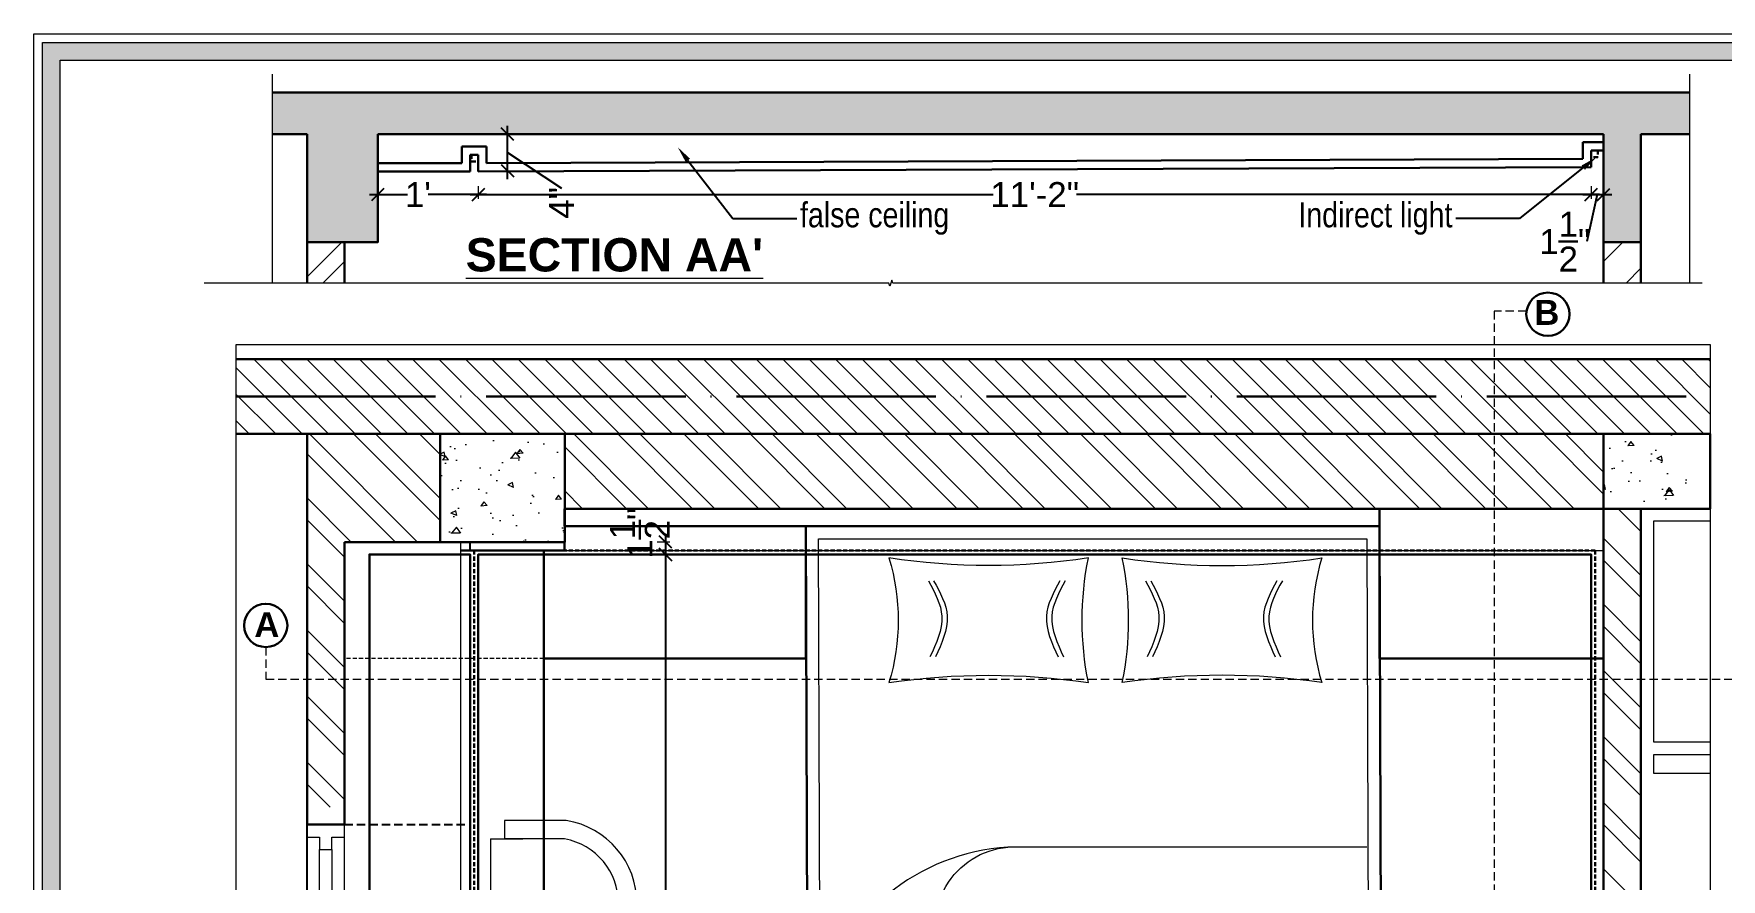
# Model space of a CAD drawing. Header units: millimetres. Extents: x 56222 to 3066687, y -650199 to -121287.
# Drawn here: x 134618.5 to 134821.6, y -183146.4 to -183044.7 of the extents above; entities that cross this region are included whole.
import ezdxf
from ezdxf import colors
from ezdxf.entities.mleader import LeaderData, LeaderLine
from ezdxf.math import Vec2, Vec3

# ---------------------------------------------------------------- set-up
doc = ezdxf.new("R2010")
doc.units = ezdxf.units.MM
doc.header["$MEASUREMENT"] = 0
doc.header["$PDMODE"] = 35
for name, pattern in [('00 . GROUND FLOOR$0$DASHED', [0.75, 0.5, -0.25]), ('ACAD_ISO04W100', [30, 24, -3, 0, -3]), ('DASHEDX2', [1.5, 1, -0.5])]:
    doc.linetypes.add(name, pattern=pattern)
doc.layers.get('Defpoints').update_dxf_attribs({"color": 220})
doc.layers.add('AR HATCH-7', color=7, linetype='Continuous')
for name, color, linetype, lineweight in [('COLUMN', 1, 'Continuous', 30), ('DIM.', 250, 'Continuous', 13), ('dim05', 1, 'Continuous', 13), ('Dimension', 10, 'DASHEDX2', 20), ('ELEVATION', 250, 'Continuous', 9), ('FIRST FLOOR', 7, 'Continuous', 9), ('FIRST FLOOR ( DW_RAIL )', 7, 'Continuous', 9), ('FIRST FLOOR_( PLine )_', 251, 'Continuous', 30), ('FURNITURE', 32, 'Continuous', 9), ('FURNITURE-1', 252, 'Continuous', 13), ('GF FALSE CEILING', 6, 'Continuous', 35), ('GROUND FLOOR', 7, 'Continuous', 9), ('GROUND FLOOR  ( HATCH )', 251, 'Continuous', 9), ('SECTION ( SLAB PLine )', 104, 'Continuous', 30), ('Text', 7, 'Continuous', 15), ('wall', 7, 'Continuous', 30), ('X_PLOT', 1, 'Continuous', 9), ('XX~SLAB ( BEAM )~ ( DIM )', 7, 'Continuous', 9)]:
    doc.layers.add(name, color=color, linetype=linetype, lineweight=lineweight)
doc.layers.add('XX~SLAB ( PLINE )', color=251, linetype='Continuous', plot=False)
doc.styles.add('Arial', font='arial.ttf')
doc.styles.get("Standard").update_dxf_attribs({"font": 'arial.ttf', "height": 6})
doc.styles.add('style4', font='ARIALN.TTF')
doc.dimstyles.new('Archana', dxfattribs={"dimtxt": 3, "dimasz": 1.5, "dimexe": 0.5, "dimexo": 0.5, "dimgap": 0, "dimtad": 0, "dimzin": 0, "dimdsep": 46, "dimlunit": 4, "dimtxsty": 'Arial', "dimblk": 'OBLIQUE', "dimcen": 0, "dimdle": 1, "dimclrd": 1, "dimclre": 1, "dimclrt": 5, "dimadec": 0, "dimazin": 0, "dimtfac": 1, "dimtofl": 0, "dimtmove": 1, "dimatfit": 3, "dimfxl": 1, "dimfxlon": 1, "dimtolj": 1, "dimtzin": 0, "dimlwd": 25, "dimlwe": -1, "dimarcsym": 0})
pattern_1 = [(135, (-48430.0707, -317320.819), (-3.97747564, -3.97747564), []), (135, (-48430.0707, -317318.167), (-3.97747564, -3.97747564), [])]

# ---------------------------------------------------------------- blocks, each defined once
blk = doc.blocks.new('KIDS')
at = {"layer": 'FURNITURE', "color": 9, "lineweight": 5, "true_color": 0xc7c8ca}
for p, q in [((134669.9, -183424.79), (134669.9, -183300.79)), ((134682.4, -183301.79), (134807.4, -183301.79)), ((134679.9, -183424.79), (134681.4, -183428.79)), ((134681.4, -183424.79), (134679.9, -183428.79)), ((134682.4, -183423.79), (134807.4, -183423.79))]:
    blk.add_line(p, q, dxfattribs=at)
at = {"layer": 'FURNITURE', "color": 9, "lineweight": 30, "true_color": 0xc7c8ca}
for p, q in [((134682.4, -183300.79), (134682.4, -183301.79)), ((134669.9, -183301.79), (134682.4, -183301.79)), ((134679.9, -183423.79), (134679.9, -183301.79)), ((134691.41, -183427.92), (134691.41, -183419.92)), ((134691.41, -183419.92), (134745.41, -183419.92)), ((134745.41, -183419.92), (134745.41, -183427.79)), ((134669.9, -183423.79), (134682.4, -183423.79)), ((134681.4, -183424.79), (134679.9, -183424.79)), ((134681.4, -183424.79), (134681.4, -183428.79)), ((134682.4, -183423.79), (134682.4, -183428.79)), ((134808.9, -183427.79), (134682.4, -183427.79)), ((134751.4, -183428.79), (134751.4, -183427.79)), ((134751.4, -183428.79), (134779.4, -183428.79))]:
    blk.add_line(p, q, dxfattribs=at)
at = {"layer": 'FURNITURE', "color": 9, "linetype": '00 . GROUND FLOOR$0$DASHED', "lineweight": 5, "true_color": 0xc7c8ca}
blk.add_line((134679.9, -183314.79), (134655.9, -183314.79), dxfattribs=at)
at = {"layer": 'FURNITURE', "color": 9, "true_color": 0xc7c8ca}
for p, q in [((134673.48, -183336.52, -0.04), (134677.38, -183336.52, -0.04)), ((134673.48, -183336.52, -0.04), (134673.48, -183352.07, -0.04)), ((134673.48, -183374.76, -0.04), (134677.38, -183374.76, -0.04)), ((134673.48, -183374.76, -0.04), (134673.48, -183390.31, -0.04))]:
    blk.add_line(p, q, dxfattribs=at)
at = {"layer": 'FURNITURE'}
blk.add_line((134677.38, -183352.07, -0.04), (134673.48, -183352.07, -0.04), dxfattribs=at)
at = {"layer": 'FURNITURE', "color": 9, "lineweight": 30, "true_color": 0xc7c8ca}
for points in [[(134682.4, -183296.79), (134780.43, -183296.79), (134780.43, -183298.89), (134682.4, -183298.89)], [(134780.43, -183296.79), (134780.43, -183314.79), (134807.4, -183314.79), (134807.4, -183296.79)]]:
    blk.add_lwpolyline(points, close=True, dxfattribs=at)
blk.add_lwpolyline([(134679.9, -183301.79), (134679.9, -183314.79), (134711.43, -183314.79), (134711.43, -183298.89), (134682.4, -183298.89)], dxfattribs=at)
blk.add_lwpolyline([(134777.68, -183373.83), (134714.68, -183373.83, -0.414214), (134711.68, -183370.83), (134711.43, -183298.89), (134780.43, -183298.89), (134780.68, -183370.83, -0.414214)], format="xyb", close=True, dxfattribs=at)
at = {"layer": 'FURNITURE', "color": 9, "linetype": 'DASHEDX2', "lineweight": 25, "true_color": 0xc7c8ca}
for points in [[(134655.9, -183334.79), (134671.01, -183334.79), (134671.01, -183300.79), (134655.9, -183300.79)], [(134655.9, -183393.79), (134671.01, -183393.79), (134671.01, -183424.79), (134655.9, -183424.79)]]:
    blk.add_lwpolyline(points, close=True, dxfattribs=at)
at = {"layer": 'FURNITURE', "color": 9, "true_color": 0xc7c8ca}
for points in [[(134777.68, -183372.33), (134714.68, -183372.33, -0.414214), (134713.18, -183370.83), (134712.93, -183300.39), (134778.93, -183300.39), (134779.18, -183370.83, -0.414214)], [(134727.94, -183351.04, -0.527965), (134735.73, -183337.52, 0.323475), (134712.93, -183356.16, -0.508743), (134727.94, -183351.04)]]:
    blk.add_lwpolyline(points, format="xyb", close=True, dxfattribs=at)
at = {"layer": 'FURNITURE', "color": 9, "true_color": 0xc7c8ca, "elevation": -0.01}
for points in [[(134745.42, -183317.71, -0.100586), (134745.42, -183302.71, -0.075726), (134721.42, -183302.71, -0.148967), (134721.42, -183317.71, -0.074116)], [(134749.5, -183317.71, 0.100586), (134749.5, -183302.71, 0.075726), (134773.5, -183302.71, 0.148967), (134773.5, -183317.71, 0.074116)]]:
    blk.add_lwpolyline(points, format="xyb", close=True, dxfattribs=at)
at = {"layer": 'FURNITURE', "color": 9, "true_color": 0xc7c8ca, "elevation": -0.04, "flags": 128}
for points in [[(134675.16, -183352.07), (134675.16, -183354.29), (134682.54, -183354.29, 0.853613), (134682.59, -183334.29), (134675.16, -183334.29), (134675.16, -183336.51)], [(134677.38, -183352.07), (134675.16, -183352.07), (134682.36, -183352.07, 0.835758), (134682.4, -183336.51), (134677.38, -183336.51), (134675.16, -183336.51)], [(134675.16, -183390.3), (134675.16, -183392.52), (134682.54, -183392.52, 0.853613), (134682.59, -183372.52), (134675.16, -183372.52), (134675.16, -183374.75)], [(134677.38, -183390.3), (134675.16, -183390.3), (134682.36, -183390.3, 0.835758), (134682.4, -183374.75), (134677.38, -183374.75), (134675.16, -183374.75)]]:
    blk.add_lwpolyline(points, format="xyb", dxfattribs=at)
at = {"layer": 'FURNITURE', "color": 9, "true_color": 0xc7c8ca}
for points in [[(134726.16, -183305.45, -0.01), (134726.93, -183306.86, -0.01), (134728.56, -183309.86, -0.01), (134727.12, -183312.98, -0.01), (134726.36, -183314.62, -0.01)], [(134726.8, -183305.45, -0.01), (134727.58, -183306.86, -0.01), (134729.21, -183309.86, -0.01), (134727.77, -183312.98, -0.01), (134727.01, -183314.62, -0.01)], [(134742, -183305.45, -0.01), (134741.22, -183306.86, -0.01), (134739.59, -183309.86, -0.01), (134741.03, -183312.98, -0.01), (134741.79, -183314.62, -0.01)], [(134742.64, -183305.45, -0.01), (134741.87, -183306.86, -0.01), (134740.24, -183309.86, -0.01), (134741.68, -183312.98, -0.01), (134742.44, -183314.62, -0.01)], [(134752.28, -183305.45, -0.01), (134753.05, -183306.86, -0.01), (134754.68, -183309.86, -0.01), (134753.24, -183312.98, -0.01), (134752.48, -183314.62, -0.01)], [(134752.92, -183305.45, -0.01), (134753.69, -183306.86, -0.01), (134755.32, -183309.86, -0.01), (134753.88, -183312.98, -0.01), (134753.13, -183314.62, -0.01)], [(134768.11, -183305.45, -0.01), (134767.34, -183306.86, -0.01), (134765.71, -183309.86, -0.01), (134767.15, -183312.98, -0.01), (134767.91, -183314.62, -0.01)], [(134768.76, -183305.45, -0.01), (134767.99, -183306.86, -0.01), (134766.35, -183309.86, -0.01), (134767.8, -183312.98, -0.01), (134768.55, -183314.62, -0.01)]]:
    blk.add_open_spline(points, degree=3, knots=[0, 0, 0, 0, 4.577917, 9.671137, 9.671137, 9.671137, 9.671137], dxfattribs=at)
blk = doc.blocks.new('_Oblique')
at = {"layer": 'wall', "color": 0, "lineweight": -2}
blk.add_line((-0.5, -0.5), (0.5, 0.5), dxfattribs=at)
blk = doc.blocks.new('*D621')
at = {"layer": 'Defpoints', "color": 0, "lineweight": 30, "transparency": 16777216}
for p in [(134690.97, -183107.32), (134689.28, -183228.31), (134694.54, -183228.31)]:
    blk.add_point(p, dxfattribs=at)
at = {"layer": 'FURNITURE', "color": 1, "transparency": 16777216}
for p, q in [((134693.54, -183107.32), (134695.04, -183107.32)), ((134693.54, -183228.31), (134695.04, -183228.31))]:
    blk.add_line(p, q, dxfattribs=at)
at = {"layer": 'FURNITURE', "color": 1, "lineweight": 25, "transparency": 16777216}
for p, q in [((134694.54, -183106.32), (134694.54, -183162.8)), ((134694.54, -183229.31), (134694.54, -183172.83))]:
    blk.add_line(p, q, dxfattribs=at)
at = {"layer": 'FURNITURE', "color": 1, "lineweight": 25, "transparency": 16777216, "xscale": 1.5, "yscale": 1.5, "zscale": 1.5}
for p, rotation in [((134694.54, -183107.32), 90), ((134694.54, -183228.31), 270)]:
    blk.add_blockref('_Oblique', p, dxfattribs=dict(at, rotation=rotation))
at = {"layer": 'FURNITURE', "color": 5, "lineweight": 30, "transparency": 16777216, "insert": (134694.54, -183167.81), "char_height": 3, "attachment_point": 5, "rotation": 90, "style": 'Arial'}
blk.add_mtext('\\A1;10\'-1"', dxfattribs=at)
blk = doc.blocks.new('*D624')
at = {"layer": 'Defpoints', "color": 0, "lineweight": 30, "transparency": 16777216}
for p in [(134675.52, -183056.74), (134675.52, -183056.74), (134675.52, -183061.14)]:
    blk.add_point(p, dxfattribs=at)
at = {"layer": 'FURNITURE', "color": 1, "lineweight": 25, "transparency": 16777216}
for p, q in [((134675.52, -183062.14), (134675.52, -183055.74)), ((134675.52, -183058.94), (134682.03, -183063.22))]:
    blk.add_line(p, q, dxfattribs=at)
at = {"layer": 'FURNITURE', "color": 1, "transparency": 16777216}
for p, q in [((134675.52, -183056.74), (134676.02, -183056.74)), ((134675.52, -183061.14), (134676.02, -183061.14))]:
    blk.add_line(p, q, dxfattribs=at)
at = {"layer": 'FURNITURE', "color": 1, "lineweight": 25, "transparency": 16777216, "xscale": 1.5, "yscale": 1.5, "zscale": 1.5}
for p, rotation in [((134675.52, -183056.74), 90), ((134675.52, -183061.14), 270)]:
    blk.add_blockref('_Oblique', p, dxfattribs=dict(at, rotation=rotation))
at = {"layer": 'FURNITURE', "color": 5, "lineweight": 30, "transparency": 16777216, "insert": (134682.03, -183065.01), "char_height": 3, "attachment_point": 5, "rotation": 90, "style": 'Arial'}
blk.add_mtext('\\A1;4"', dxfattribs=at)
blk = doc.blocks.new('*D625')
at = {"layer": 'Defpoints', "color": 0, "lineweight": 30, "transparency": 16777216}
for p in [(134672.01, -183061.2), (134659.9, -183064.01), (134659.9, -183069.74)]:
    blk.add_point(p, dxfattribs=at)
at = {"layer": 'GROUND FLOOR', "color": 1, "transparency": 16777216}
for p, q in [((134659.9, -183065.01), (134659.9, -183063.51)), ((134672.01, -183063.01), (134672.01, -183064.51))]:
    blk.add_line(p, q, dxfattribs=at)
at = {"layer": 'GROUND FLOOR', "color": 1, "lineweight": 25, "transparency": 16777216}
for p, q in [((134658.9, -183064.01), (134663.5, -183064.01)), ((134673.01, -183064.01), (134665.98, -183064.01))]:
    blk.add_line(p, q, dxfattribs=at)
at = {"layer": 'GROUND FLOOR', "color": 1, "lineweight": 25, "transparency": 16777216, "xscale": 1.5, "yscale": 1.5, "zscale": 1.5, "rotation": 180}
blk.add_blockref('_Oblique', (134659.9, -183064.01), dxfattribs=at)
at = {"layer": 'GROUND FLOOR', "color": 1, "lineweight": 25, "transparency": 16777216, "xscale": 1.5, "yscale": 1.5, "zscale": 1.5}
blk.add_blockref('_Oblique', (134672.01, -183064.01), dxfattribs=at)
at = {"layer": 'GROUND FLOOR', "color": 5, "lineweight": 30, "transparency": 16777216, "insert": (134664.74, -183064.01), "char_height": 3, "attachment_point": 5, "style": 'Arial'}
blk.add_mtext("\\A1;1'", dxfattribs=at)
blk = doc.blocks.new('*D626')
at = {"layer": 'Defpoints', "color": 0, "lineweight": 30, "transparency": 16777216}
for p in [(134672.01, -183061.2), (134805.9, -183060.71), (134805.9, -183064.01)]:
    blk.add_point(p, dxfattribs=at)
at = {"layer": 'GROUND FLOOR', "color": 1, "transparency": 16777216}
for p, q in [((134672.01, -183063.01), (134672.01, -183064.51)), ((134805.9, -183063.01), (134805.9, -183064.51))]:
    blk.add_line(p, q, dxfattribs=at)
at = {"layer": 'GROUND FLOOR', "color": 1, "lineweight": 25, "transparency": 16777216}
for p, q in [((134671.01, -183064.01), (134733.95, -183064.01)), ((134806.9, -183064.01), (134743.97, -183064.01))]:
    blk.add_line(p, q, dxfattribs=at)
at = {"layer": 'GROUND FLOOR', "color": 1, "lineweight": 25, "transparency": 16777216, "xscale": 1.5, "yscale": 1.5, "zscale": 1.5, "rotation": 180}
blk.add_blockref('_Oblique', (134672.01, -183064.01), dxfattribs=at)
at = {"layer": 'GROUND FLOOR', "color": 1, "lineweight": 25, "transparency": 16777216, "xscale": 1.5, "yscale": 1.5, "zscale": 1.5}
blk.add_blockref('_Oblique', (134805.9, -183064.01), dxfattribs=at)
at = {"layer": 'GROUND FLOOR', "color": 5, "lineweight": 30, "transparency": 16777216, "insert": (134738.96, -183064.01), "char_height": 3, "attachment_point": 5, "style": 'Arial'}
blk.add_mtext('\\A1;11\'-2"', dxfattribs=at)
blk = doc.blocks.new('*D627')
at = {"layer": 'Defpoints', "color": 0, "lineweight": 30, "transparency": 16777216}
for p in [(134805.9, -183060.71), (134807.4, -183060.71), (134807.4, -183064.01)]:
    blk.add_point(p, dxfattribs=at)
at = {"layer": 'GROUND FLOOR', "color": 1, "transparency": 16777216}
for p, q in [((134805.9, -183063.01), (134805.9, -183064.51)), ((134807.4, -183063.01), (134807.4, -183064.51))]:
    blk.add_line(p, q, dxfattribs=at)
at = {"layer": 'GROUND FLOOR', "color": 1, "lineweight": 25, "transparency": 16777216}
for p, q in [((134804.9, -183064.01), (134808.4, -183064.01)), ((134806.65, -183064.01), (134805.41, -183069.67))]:
    blk.add_line(p, q, dxfattribs=at)
at = {"layer": 'GROUND FLOOR', "color": 1, "lineweight": 25, "transparency": 16777216, "xscale": 1.5, "yscale": 1.5, "zscale": 1.5, "rotation": 180}
blk.add_blockref('_Oblique', (134805.9, -183064.01), dxfattribs=at)
at = {"layer": 'GROUND FLOOR', "color": 1, "lineweight": 25, "transparency": 16777216, "xscale": 1.5, "yscale": 1.5, "zscale": 1.5}
blk.add_blockref('_Oblique', (134807.4, -183064.01), dxfattribs=at)
at = {"layer": 'GROUND FLOOR', "color": 5, "lineweight": 30, "transparency": 16777216, "insert": (134802.74, -183069.67), "char_height": 3, "attachment_point": 5, "style": 'Arial'}
blk.add_mtext('\\A1;1{\\H1x;\\S1/2;}"', dxfattribs=at)
blk = doc.blocks.new('*D631')
at = {"layer": 'Defpoints', "color": 0, "lineweight": 30, "transparency": 16777216}
for p in [(134682.4, -183105.81), (134694.54, -183107.32), (134701.04, -183107.32)]:
    blk.add_point(p, dxfattribs=at)
at = {"layer": 'GROUND FLOOR', "color": 1, "transparency": 16777216}
for p, q in [((134693.54, -183105.81), (134695.04, -183105.81)), ((134695.54, -183107.32), (134694.04, -183107.32))]:
    blk.add_line(p, q, dxfattribs=at)
at = {"layer": 'GROUND FLOOR', "color": 1, "lineweight": 25, "transparency": 16777216}
blk.add_line((134694.54, -183104.81), (134694.54, -183108.32), dxfattribs=at)
at = {"layer": 'GROUND FLOOR', "color": 1, "lineweight": 25, "transparency": 16777216, "xscale": 1.5, "yscale": 1.5, "zscale": 1.5}
for p, rotation in [((134694.54, -183105.81), 90), ((134694.54, -183107.32), 270)]:
    blk.add_blockref('_Oblique', p, dxfattribs=dict(at, rotation=rotation))
at = {"layer": 'GROUND FLOOR', "color": 5, "lineweight": 30, "transparency": 16777216, "insert": (134691.45, -183104.75), "char_height": 3, "attachment_point": 5, "rotation": 90, "style": 'Arial'}
blk.add_mtext('\\A1;1{\\H1x;\\S1/2;}"', dxfattribs=at)

msp = doc.modelspace()

# ---------------------------------------------------------------- hatches: boundary and pattern name
at = {"layer": 'AR HATCH-7', "lineweight": 15, "true_color": 0x939598}
h = msp.add_hatch(dxfattribs=at)
h.set_pattern_fill('AR-CONC', color=252, angle=225)
h.set_pattern_definition([(275, (-48441.4113, -317908.246), (-5.51551999, -4.62807079), [0.75, -8.25]), (220, (-48441.411, -317908.246), (6.29992167, -4.3376815), [0.6, -6.6]), (325.4514445, (-48441.871, -317908.6314), (0.78440164, -8.96575221), [0.63740192, -7.01142112]), (271.1842, (-48439.997, -317909.66), (-8.71693388, -6.37613776), [1.125, -12.375]), (321.6356355, (-48440.724, -317910.191), (0.2790007, -13.4971167), [0.9561034, -10.5171376]), (216.184164, (-48439.997, -317909.66), (0.2790007, -13.4971167), [0.9, -9.9]), (246, (-48441.058, -317910.0135), (-7.06771572, -1.37382476), [0.75, -8.25]), (191, (-48441.058, -317910.0135), (3.40708593, -6.84808435), [0.6, -6.6]), (296.4514447, (-48441.647, -317910.128), (-3.66062975, -8.22190906), [0.6374019, -7.01142112]), (262.5, (-48441.4113, -317908.2458), (2.267931853, -2.439898176), [0, -6.52, 0, -6.7, 0, -6.625]), (232.5, (-48441.4113, -317908.2458), (0.92872942, -4.6490945), [0, -3.82, 0, -6.37, 0, -2.525]), (192.5, (-48439.8345, -317906.669), (-3.934181673, -3.615207618), [0, -2.5, 0, -7.8, 0, -10.35]), (182.5, (-48439.1274, -317905.962), (-3.41589983, -4.83159807), [0, -3.25, 0, -5.18, 0, -7.35])])
h.paths.add_polyline_path([(134647.289, -183051.739), (134647.289, -183056.739), (134651.403, -183056.739), (134651.403, -183069.739), (134659.903, -183069.739), (134659.903, -183056.739), (134807.403, -183056.739), (134807.403, -183069.739), (134811.903, -183069.739), (134811.903, -183056.739), (134817.753, -183056.739), (134817.753, -183051.739)])
at = {"layer": 'AR HATCH-7', "lineweight": 30}
h = msp.add_hatch(dxfattribs=at)
h.set_pattern_fill('AR-CONC', color=3, angle=135)
h.set_pattern_definition([(185, (37.5043, -8.2377), (-4.62807079, 5.51551999), [0.75, -8.25]), (130, (37.504, -8.238), (-4.3376815, -6.29992167), [0.6, -6.6]), (235.4514445, (37.1186, -7.778), (-8.96575221, -0.78440164), [0.63740192, -7.01142112]), (181.1842, (36.09, -9.652), (-6.37613776, 8.71693388), [1.125, -12.375]), (231.6356355, (35.559, -8.925), (-13.4971167, -0.2790007), [0.9561034, -10.5171376]), (126.184164, (36.09, -9.652), (-13.4971167, -0.2790007), [0.9, -9.9]), (156, (35.7365, -8.591), (-1.37382476, 7.06771572), [0.75, -8.25]), (101, (35.7365, -8.591), (-6.84808435, -3.40708593), [0.6, -6.6]), (206.4514447, (35.622, -8.002), (-8.22190906, 3.66062975), [0.6374019, -7.01142112]), (172.5, (37.5043, -8.2377), (-2.439898176, -2.267931853), [0, -6.52, 0, -6.7, 0, -6.625]), (142.5, (37.5043, -8.2377), (-4.6490945, -0.92872942), [0, -3.82, 0, -6.37, 0, -2.525]), (102.5, (39.0812, -9.8145), (-3.615207618, 3.934181673), [0, -2.5, 0, -7.8, 0, -10.35]), (92.5, (39.7883, -10.5216), (-4.83159807, 3.41589983), [0, -3.25, 0, -5.18, 0, -7.35])])
h.paths.add_polyline_path([(134698.908, -183067.435), (134698.094, -183067.435), (134698.094, -183068.251), (134698.908, -183068.251)])
h.paths.add_polyline_path([(134844.22, -183066.945), (134843.406, -183066.945), (134843.406, -183067.761), (134844.22, -183067.761)])
at = {"layer": 'AR HATCH-7', "lineweight": 15, "true_color": 0x939598}
h = msp.add_hatch(dxfattribs=at)
h.set_pattern_fill('ANSI32', color=252, scale=15, angle=180)
h.set_pattern_definition([(225, (-48617.968, -317908.246), (3.97747564, -3.97747564), []), (225, (-48620.62, -317908.246), (3.97747564, -3.97747564), [])])
h.paths.add_polyline_path([(134651.403, -183069.739), (134651.403, -183074.668), (134655.903, -183074.668), (134655.903, -183069.739)])
h = msp.add_hatch(dxfattribs=at)
h.set_pattern_fill('ANSI32', color=252, scale=15, angle=180)
h.set_pattern_definition([(225, (-48466.468, -317908.246), (3.97747564, -3.97747564), []), (225, (-48469.12, -317908.246), (3.97747564, -3.97747564), [])])
h.paths.add_polyline_path([(134807.403, -183069.739), (134807.403, -183074.668), (134811.903, -183074.668), (134811.903, -183069.739)])
h = msp.add_hatch(dxfattribs=at)
h.set_pattern_fill('ANSI32', color=252, scale=15, angle=90)
h.set_pattern_definition(pattern_1)
h.paths.add_polyline_path([(134651.403, -183198.814), (134651.404, -183243.473), (134655.904, -183243.473), (134655.904, -183238.232), (134669.404, -183238.232), (134669.404, -183229.814), (134655.904, -183229.814), (134655.904, -183202.232), (134655.903, -183198.814)])
h.paths.add_polyline_path([(134651.404, -183092.732), (134651.404, -183137.732), (134655.904, -183137.732), (134655.904, -183105.814), (134667.403, -183105.814), (134667.403, -183092.732)])
h.paths.add_polyline_path([(134807.404, -183191.732), (134807.404, -183197.732), (134811.904, -183197.732), (134811.904, -183191.732)])
h.paths.add_polyline_path([(134807.404, -183101.732), (134807.404, -183116.732), (134807.404, -183176.732), (134811.904, -183176.732), (134811.904, -183101.732)])
h.paths.add_polyline_path([(134739.92, -183222.307), (134739.92, -183192.491)])
h = msp.add_hatch(dxfattribs=at)
h.set_pattern_fill('AR-CONC', color=252, angle=135)
h.set_pattern_definition([(185, (-48427.8163, -316380.5967), (-4.62807079, 5.51551999), [0.75, -8.25]), (130, (-48427.816, -316380.597), (-4.3376815, -6.29992167), [0.6, -6.6]), (235.4514445, (-48428.202, -316380.137), (-8.96575221, -0.78440164), [0.63740192, -7.01142112]), (181.1842, (-48429.2305, -316382.011), (-6.37613776, 8.71693388), [1.125, -12.375]), (231.6356355, (-48429.762, -316381.285), (-13.4971167, -0.2790007), [0.9561034, -10.5171376]), (126.184164, (-48429.23, -316382.011), (-13.4971167, -0.2790007), [0.9, -9.9]), (156, (-48429.584, -316380.95), (-1.37382476, 7.06771572), [0.75, -8.25]), (101, (-48429.584, -316380.95), (-6.84808435, -3.40708593), [0.6, -6.6]), (206.4514447, (-48429.6986, -316380.361), (-8.22190906, 3.66062975), [0.6374019, -7.01142112]), (172.5, (-48427.8163, -316380.5967), (-2.439898176, -2.267931853), [0, -6.52, 0, -6.7, 0, -6.625]), (142.5, (-48427.8163, -316380.5967), (-4.6490945, -0.92872942), [0, -3.82, 0, -6.37, 0, -2.525]), (102.5, (-48426.2395, -316382.1736), (-3.615207618, 3.934181673), [0, -2.5, 0, -7.8, 0, -10.35]), (92.5, (-48425.5324, -316382.8807), (-4.83159807, 3.41589983), [0, -3.25, 0, -5.18, 0, -7.35])])
h.paths.add_polyline_path([(134667.403, -183092.814), (134667.403, -183105.814), (134682.403, -183105.814), (134682.403, -183092.814)])
h.paths.add_polyline_path([(134670.903, -183229.814), (134670.903, -183238.232), (134679.903, -183238.232), (134679.903, -183229.814)])
h.paths.add_polyline_path([(134739.92, -183222.307), (134739.92, -183222.288)])
h = msp.add_hatch(dxfattribs=at)
h.set_pattern_fill('ANSI32', color=252, scale=15, angle=90)
h.set_pattern_definition(pattern_1)
h.paths.add_polyline_path([(134682.403, -183092.732), (134682.403, -183101.732), (134807.404, -183101.732), (134807.404, -183092.732)])
h = msp.add_hatch(dxfattribs=at)
h.set_pattern_fill('AR-CONC', color=252, angle=135)
h.set_pattern_definition([(185, (-48426.6163, -316290.5967), (-4.62807079, 5.51551999), [0.75, -8.25]), (130, (-48426.616, -316290.597), (-4.3376815, -6.29992167), [0.6, -6.6]), (235.4514445, (-48427.002, -316290.137), (-8.96575221, -0.78440164), [0.63740192, -7.01142112]), (181.1842, (-48428.0305, -316292.011), (-6.37613776, 8.71693388), [1.125, -12.375]), (231.6356355, (-48428.562, -316291.285), (-13.4971167, -0.2790007), [0.9561034, -10.5171376]), (126.184164, (-48428.03, -316292.011), (-13.4971167, -0.2790007), [0.9, -9.9]), (156, (-48428.384, -316290.95), (-1.37382476, 7.06771572), [0.75, -8.25]), (101, (-48428.384, -316290.95), (-6.84808435, -3.40708593), [0.6, -6.6]), (206.4514447, (-48428.4986, -316290.361), (-8.22190906, 3.66062975), [0.6374019, -7.01142112]), (172.5, (-48426.6163, -316290.5967), (-2.439898176, -2.267931853), [0, -6.52, 0, -6.7, 0, -6.625]), (142.5, (-48426.6163, -316290.5967), (-4.6490945, -0.92872942), [0, -3.82, 0, -6.37, 0, -2.525]), (102.5, (-48425.0395, -316292.1736), (-3.615207618, 3.934181673), [0, -2.5, 0, -7.8, 0, -10.35]), (92.5, (-48424.3324, -316292.8807), (-4.83159807, 3.41589983), [0, -3.25, 0, -5.18, 0, -7.35])])
h.paths.add_polyline_path([(134807.404, -183092.731), (134807.404, -183101.732), (134817.604, -183101.732), (134817.604, -183092.731)])
at = {"layer": 'Dimension', "linetype": 'Continuous', "true_color": 0xd39e00}
h = msp.add_hatch(color=42, dxfattribs=at)
h.paths.add_polyline_path([(134619.579, -183045.722), (134619.579, -183258.758), (134922.24, -183258.758), (134922.24, -183045.722)])
h.paths.add_polyline_path([(134621.703, -183047.846), (134920.115, -183047.846), (134920.115, -183256.634), (134621.703, -183256.634)], flags=16)
at = {"layer": 'GROUND FLOOR  ( HATCH )'}
h = msp.add_hatch(dxfattribs=at)
h.set_pattern_fill('ANSI31', color=6, scale=18, angle=90, style=0)
h.set_pattern_definition([(135, (-27651.2714, -299624.5003), (-1.590990258, -1.590990258), [])])
h.paths.add_polyline_path([(134642.866, -183083.814), (134642.866, -183092.814), (134820.254, -183092.814), (134820.254, -183083.814)])

# ---------------------------------------------------------------- linework, layer by layer
at = {"layer": 'COLUMN'}
for points in [[(134667.403, -183105.814), (134667.403, -183092.814), (134682.403, -183092.814), (134682.403, -183105.814)], [(134807.403, -183101.814), (134807.403, -183092.814), (134820.254, -183092.814), (134820.254, -183101.814)]]:
    msp.add_lwpolyline(points, close=True, dxfattribs=at)
at = {"layer": 'Dimension', "color": 42, "linetype": 'Continuous', "true_color": 0xd39e00}
for points in [[(134618.517, -183044.66), (134923.302, -183044.66), (134923.302, -183259.82), (134618.517, -183259.82)], [(134619.579, -183045.722), (134922.24, -183045.722), (134922.24, -183258.758), (134619.579, -183258.758)], [(134621.703, -183047.846), (134920.115, -183047.846), (134920.115, -183256.634), (134621.703, -183256.634)]]:
    msp.add_lwpolyline(points, close=True, dxfattribs=at)
at = {"layer": 'ELEVATION', "lineweight": 0}
msp.add_lwpolyline([(134642.866, -183243.473), (134642.866, -183082.062), (134820.254, -183082.062), (134820.254, -183243.473)], close=True, dxfattribs=at)
at = {"layer": 'FIRST FLOOR'}
for p, q in [((134651.403, -183092.814), (134820.254, -183092.814)), ((134651.403, -183243.473), (134651.403, -183092.814)), ((134682.403, -183101.814), (134807.403, -183101.814)), ((134807.403, -183191.814), (134807.403, -183101.814)), ((134811.903, -183101.814), (134820.254, -183101.814)), ((134811.903, -183176.814), (134811.903, -183101.814)), ((134655.903, -183139.814), (134651.403, -183139.814))]:
    msp.add_line(p, q, dxfattribs=at)
at = {"layer": 'FIRST FLOOR ( DW_RAIL )'}
msp.add_lwpolyline([(134651.403, -183139.814), (134651.403, -183141.314), (134652.903, -183141.314), (134652.903, -183142.814), (134654.403, -183142.814), (134654.403, -183195.814), (134652.903, -183195.814), (134652.903, -183197.314), (134651.403, -183197.314), (134651.403, -183198.814), (134655.903, -183198.814), (134655.903, -183197.314), (134654.403, -183197.314), (134654.403, -183195.814), (134652.903, -183195.814), (134652.903, -183142.814), (134654.403, -183142.814), (134654.403, -183141.314), (134655.903, -183141.314), (134655.903, -183139.814), (134651.403, -183139.814), (134651.403, -183198.814), (134655.903, -183198.814), (134655.903, -183139.814)], close=True, dxfattribs=at)
at = {"layer": 'FIRST FLOOR_( PLine )_'}
for points in [[(134820.254, -183092.814), (134651.403, -183092.814), (134651.403, -183139.814), (134655.903, -183139.814), (134655.903, -183105.814)], [(134682.403, -183101.814), (134807.403, -183101.814), (134807.403, -183191.814), (134811.903, -183191.814)], [(134811.903, -183176.814), (134811.903, -183101.814), (134820.254, -183101.814)]]:
    msp.add_lwpolyline(points, dxfattribs=at)
at = {"layer": 'FURNITURE', "color": 9, "true_color": 0xc7c8ca}
msp.add_line((134778.927, -183142.54), (134735.734, -183142.54), dxfattribs=at)
at = {"layer": 'FURNITURE'}
for points in [[(134820.254, -183103.295), (134813.403, -183103.314), (134813.403, -183129.872), (134820.254, -183129.852)], [(134820.254, -183131.401), (134813.403, -183131.421), (134813.403, -183133.634), (134820.254, -183133.614)]]:
    msp.add_lwpolyline(points, dxfattribs=at)
at = {"layer": 'FURNITURE-1', "color": 251, "linetype": 'DASHEDX2', "true_color": 0x636466, "elevation": 1.491}
msp.add_lwpolyline([(134798.119, -183078.031), (134794.248, -183078.031), (134794.248, -183249.651), (134799.283, -183249.724)], dxfattribs=at)
at = {"layer": 'FURNITURE-1', "color": 251, "linetype": 'DASHEDX2', "true_color": 0x636466}
msp.add_lwpolyline([(134646.43, -183118.449), (134646.43, -183122.32), (134825.499, -183122.32), (134825.572, -183117.285)], dxfattribs=at)
at = {"layer": 'FURNITURE-1', "color": 1, "linetype": 'ByBlock', "lineweight": 30}
for centre in [(134800.714, -183078.408, 1.491), (134646.43, -183115.849)]:
    msp.add_circle(centre, 2.6, dxfattribs=at)
at = {"layer": 'GF FALSE CEILING', "lineweight": 30}
for points in [[(134671.012, -183228.313), (134658.903, -183228.313), (134658.903, -183107.315), (134671.012, -183107.315)], [(134672.012, -183228.313), (134805.903, -183228.313), (134805.903, -183107.315), (134672.012, -183107.315)]]:
    msp.add_lwpolyline(points, close=True, dxfattribs=at)
at = {"layer": 'GF FALSE CEILING', "color": 3, "linetype": '00 . GROUND FLOOR$0$DASHED', "lineweight": 30}
msp.add_lwpolyline([(134671.512, -183228.813), (134806.403, -183228.813), (134806.403, -183106.815), (134671.512, -183106.815)], close=True, dxfattribs=at)
at = {"layer": 'GROUND FLOOR', "color": 6, "lineweight": 30}
for p, q in [((134673.012, -183058.228), (134670.012, -183058.221)), ((134670.012, -183058.221), (134670.012, -183060.235)), ((134672.012, -183059.228), (134671.012, -183059.225)), ((134671.012, -183059.225), (134671.012, -183061.235)), ((134672.012, -183061.231), (134672.012, -183059.228)), ((134673.012, -183060.228), (134673.012, -183058.228)), ((134804.902, -183059.707), (134804.902, -183057.707)), ((134804.902, -183057.707), (134807.403, -183057.707)), ((134805.902, -183058.707), (134807.403, -183058.707)), ((134805.902, -183060.711), (134805.902, -183058.707)), ((134670.012, -183060.235), (134659.903, -183060.235)), ((134671.012, -183061.235), (134659.903, -183061.235)), ((134672.012, -183061.231), (134805.902, -183060.711)), ((134673.012, -183060.228), (134804.902, -183059.711))]:
    msp.add_line(p, q, dxfattribs=at)
at = {"layer": 'GROUND FLOOR'}
for p, q in [((134642.866, -183083.814), (134820.254, -183083.814)), ((134642.866, -183092.814), (134820.254, -183092.814)), ((134642.866, -183092.814), (134675.403, -183092.814))]:
    msp.add_line(p, q, dxfattribs=at)
at = {"layer": 'GROUND FLOOR', "color": 1, "linetype": 'ACAD_ISO04W100'}
msp.add_line((134642.866, -183088.314), (134820.254, -183088.314), dxfattribs=at)
at = {"layer": 'GROUND FLOOR', "color": 3, "linetype": '00 . GROUND FLOOR$0$DASHED', "lineweight": 30}
for points in [[(134672.012, -183059.228), (134671.199, -183059.228), (134671.199, -183060.044), (134672.012, -183060.044)], [(134805.902, -183058.707), (134806.716, -183058.707), (134806.716, -183059.523), (134805.902, -183059.523)]]:
    msp.add_lwpolyline(points, close=True, dxfattribs=at)
at = {"layer": 'GROUND FLOOR', "color": 6, "lineweight": 30}
for points in [[(134820.254, -183083.814), (134642.866, -183083.814)], [(134642.866, -183092.814), (134820.254, -183092.814)]]:
    msp.add_lwpolyline(points, dxfattribs=at)
at = {"layer": 'SECTION ( SLAB PLine )', "color": 1}
for p, q in [((134647.209, -183051.739), (134817.753, -183051.739)), ((134647.209, -183056.739), (134651.403, -183056.739)), ((134659.903, -183056.739), (134807.403, -183056.739)), ((134811.903, -183056.739), (134817.753, -183056.739)), ((134811.903, -183056.739), (134811.903, -183069.739))]:
    msp.add_line(p, q, dxfattribs=at)
for points in [[(134659.903, -183056.739), (134659.903, -183069.739), (134651.403, -183069.739), (134651.403, -183056.739)], [(134807.403, -183056.739), (134807.403, -183069.739), (134811.903, -183069.739)]]:
    msp.add_lwpolyline(points, dxfattribs=at)
at = {"layer": 'Text', "color": 251, "linetype": 'Continuous', "lineweight": 0, "true_color": 0x636466}
for p, q in [((134647.209, -183049.515), (134647.209, -183074.668)), ((134817.753, -183049.515), (134817.753, -183074.668))]:
    msp.add_line(p, q, dxfattribs=at)
msp.add_lwpolyline([(134819.253, -183074.668), (134721.888, -183074.668), (134721.763, -183074.325), (134721.513, -183075.011), (134721.388, -183074.668), (134639.022, -183074.668)], dxfattribs=at)
at = {"layer": 'X_PLOT', "linetype": 'ACAD_ISO04W100', "lineweight": 30}
msp.add_line((134642.866, -183088.314), (134820.254, -183088.314), dxfattribs=at)
at = {"layer": 'XX~SLAB ( BEAM )~ ( DIM )', "lineweight": 30}
for p, q in [((134682.403, -183105.814), (134682.403, -183101.814)), ((134655.903, -183105.814), (134682.403, -183105.814))]:
    msp.add_line(p, q, dxfattribs=at)
for points in [[(134651.403, -183074.668), (134651.403, -183069.739)], [(134655.903, -183069.739), (134655.903, -183074.668)], [(134807.403, -183074.668), (134807.403, -183069.739)], [(134811.903, -183069.739), (134811.903, -183074.668)]]:
    msp.add_lwpolyline(points, dxfattribs=at)
at = {"layer": 'XX~SLAB ( PLINE )'}
msp.add_lwpolyline([(134651.403, -183243.473), (134651.403, -183092.814), (134820.254, -183092.814)], dxfattribs=at)

# ---------------------------------------------------------------- block references
at = {"layer": 'dim05', "lineweight": 30}
msp.add_blockref('KIDS', (0, 194.975), dxfattribs=at)

# ---------------------------------------------------------------- texts
at = {"layer": 'DIM.', "color": 1, "insert": (134670.492, -183069.258), "char_height": 4, "attachment_point": 1}
msp.add_mtext_dynamic_manual_height_columns("{\\fArial|b1|i0|c0|p34;\\LSECTION AA'}", width=111.55884, gutter_width=1, heights=[0], dxfattribs=at)
at = {"layer": 'Text', "char_height": 3, "attachment_point": 5}
for s, insert in [('\\A1;{\\fArial|b1|i0|c0|p34;\\C1;B}', (134800.572, -183078.188, -0.794)), ('\\A1;{\\fArial|b1|i0|c0|p34;\\C1;A}', (134646.565, -183115.758, -2.285))]:
    msp.add_mtext(s, dxfattribs=dict(at, insert=insert))

# ---------------------------------------------------------------- dimensions: what is measured, and where the dimension line sits
at = {"layer": 'FURNITURE', "lineweight": 30}
dim = msp.add_linear_dim(base=(134675.517, -183056.739), p1=(134675.517, -183061.145), p2=(134675.517, -183056.739), angle=90, dimstyle='Archana', override={"dimdec": 0}, dxfattribs=at)
dim.commit()
dim.dimension.update_dxf_attribs({"geometry": '*D624', "text_midpoint": (134682.029, -183063.223), "dimtype": 160})
dim = msp.add_linear_dim(base=(134694.542, -183228.313), p1=(134690.966, -183107.315), p2=(134689.278, -183228.313), angle=90, dimstyle='Archana', dxfattribs=at)
dim.commit()
dim.dimension.update_dxf_attribs({"geometry": '*D621', "text_midpoint": (134694.542, -183167.814)})
at = {"layer": 'GROUND FLOOR', "lineweight": 30}
for base, p1, p2, picture, middle in [((134659.903, -183064.012), (134672.012, -183061.197), (134659.903, -183069.739), '*D625', (134664.744, -183064.012)), ((134807.403, -183064.012), (134805.903, -183060.711), (134807.403, -183060.711), '*D627', (134805.415, -183069.671))]:
    dim = msp.add_linear_dim(base=base, p1=p1, p2=p2, dimstyle='Archana', dxfattribs=at)
    dim.commit()
    dim.dimension.update_dxf_attribs({"geometry": picture, "text_midpoint": middle, "dimtype": 160})
dim = msp.add_linear_dim(base=(134805.902, -183064.012), p1=(134672.012, -183061.197), p2=(134805.902, -183060.711), dimstyle='Archana', dxfattribs=at)
dim.commit()
dim.dimension.update_dxf_attribs({"geometry": '*D626', "text_midpoint": (134738.957, -183064.012)})
dim = msp.add_linear_dim(base=(134694.542, -183107.315), p1=(134682.403, -183105.814), p2=(134701.036, -183107.315), angle=90, dimstyle='Archana', dxfattribs=at)
dim.commit()
dim.dimension.update_dxf_attribs({"geometry": '*D631', "text_midpoint": (134691.448, -183104.749), "dimtype": 160})

# ---------------------------------------------------------------- leaders
at = {"layer": 'Text', "color": 1, "lineweight": 0, "ltscale": 20}
ml = msp.add_multileader_mtext('Standard', dxfattribs=at)
ml.set_content('false ceiling', color=1, style='style4')
ml.set_leader_properties()
ml.build(insert=Vec2(0, 0))
ml.multileader.update_dxf_attribs({"dogleg_length": 2.025, "arrow_head_size": 2})
ctx = ml.context
ctx.base_point, ctx.char_height, ctx.arrow_head_size, ctx.landing_gap_size, ctx.plane_origin = Vec3(134710.318, -183066.891), 3, 2, 0.4, Vec3(134646.366, -183066.891)
notes = []
notes.append((ctx, [(0, (1, 1, 0), (134702.629, -183066.891), (1, 0), 7.689, [(0, [(134696.008, -183058.314)], 0, [])])]))
ctx.mtext.insert = Vec3(134710.718, -183064.95)
ml = msp.add_multileader_mtext('Standard', dxfattribs=at)
ml.set_content('Indirect light', color=1, style='style4')
ml.set_leader_properties()
ml.build(insert=Vec2(0, 0))
ml.multileader.update_dxf_attribs({"dogleg_length": 2.025, "arrow_head_size": 2})
ctx = ml.context
ctx.base_point, ctx.char_height, ctx.arrow_head_size, ctx.landing_gap_size, ctx.plane_origin = Vec3(134770.632, -183066.891), 3, 2, 0.4, Vec3(134853.568, -183066.891)
ctx.text_align_type = 2
notes.append((ctx, [(0, (1, 1, 0), (134797.305, -183066.891), (-1, 0), 7.689, [(0, [(134806.529, -183059.52)], 0, [])])]))
ctx.mtext.insert, ctx.mtext.alignment = Vec3(134789.216, -183064.95), 3
for ctx, leaders in notes:
    for number, flags, end, landing, length, lines in leaders:
        leader = LeaderData()
        leader.index, (leader.has_last_leader_line, leader.has_dogleg_vector, leader.attachment_direction) = number, flags
        leader.last_leader_point, leader.dogleg_vector, leader.dogleg_length = Vec3(end), Vec3(landing), length
        for number, points, colour, breaks in lines:
            line = LeaderLine()
            line.index, line.vertices, line.color, line.breaks = number, Vec3.list(points), colors.encode_raw_color(colour), breaks
            leader.lines.append(line)
        ctx.leaders.append(leader)

doc.saveas('drawing.dxf')
